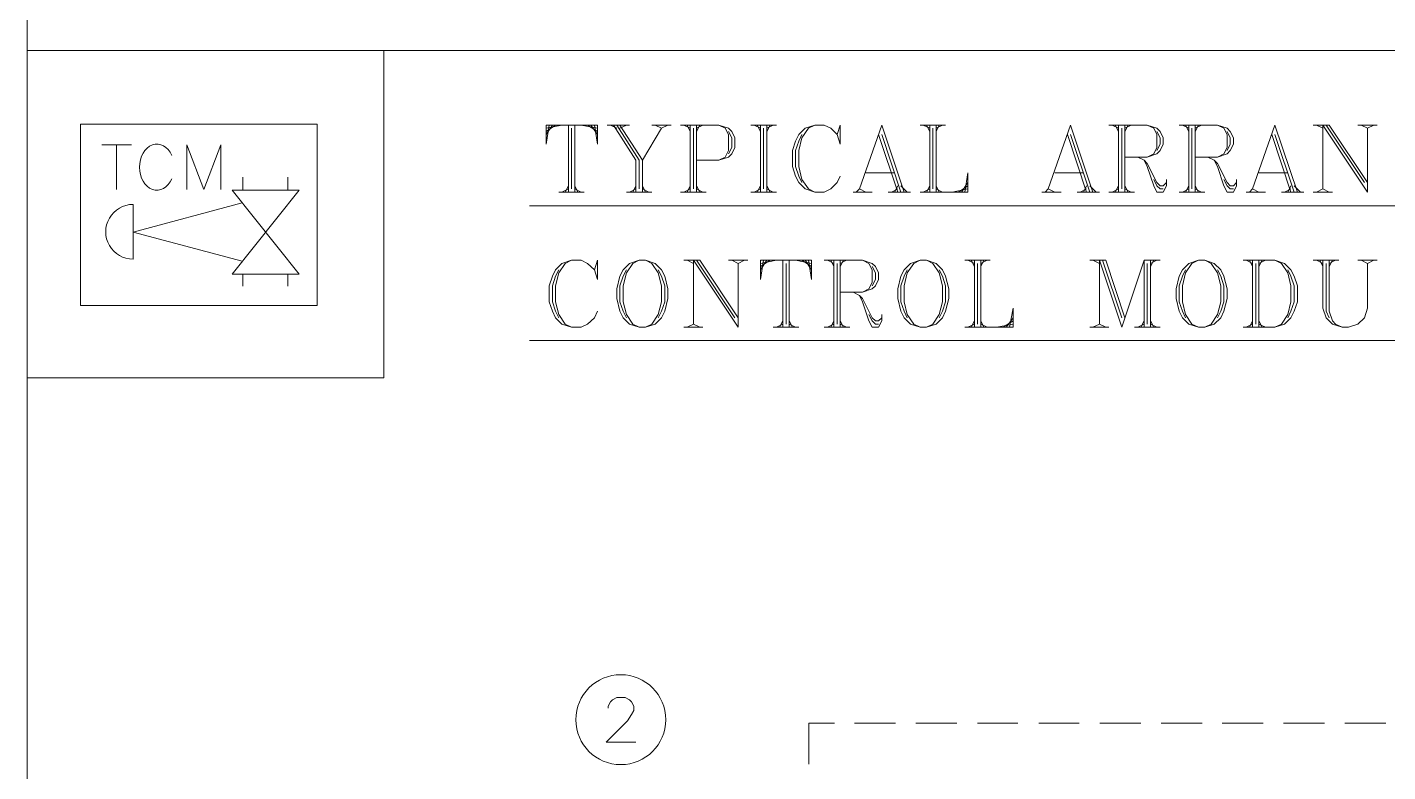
# Model space of a CAD drawing. Header units: inches. Extents: x -25.8 to 20.6, y -10.8 to 19.8.
# Drawn here: x -25.77 to -22.647, y 0.912 to 2.621 of the extents above; entities that cross this region are included whole.
import ezdxf

# ---------------------------------------------------------------- set-up
doc = ezdxf.new("R2010")
doc.units = ezdxf.units.IN
doc.header["$MEASUREMENT"] = 0
doc.layers.add('PDF_0', color=7, linetype='Continuous')
doc.layers.add('PDF_VA', color=7, linetype='Continuous')

msp = doc.modelspace()

# ---------------------------------------------------------------- linework, layer by layer
at = {"layer": 'PDF_0', "lineweight": 0}
for points in [[(-25.77, 6.3506), (-15.7144, 6.3506), (-15.7144, 2.5677), (-25.77, 2.5677)], [(-25.77, 2.5677), (-24.9516, 2.5677), (-24.9516, 1.8164), (-25.77, 1.8164)], [(-25.77, 2.5677), (-15.7083, 2.5677), (-15.7083, -1.2153), (-25.77, -1.2153)], [(-24.3653, 2.0864), (-24.3873, 2.0791), (-24.4019, 2.0644), (-24.4092, 2.0497), (-24.4166, 2.0204), (-24.4166, 1.9984), (-24.4092, 1.9691), (-24.4019, 1.9545), (-24.3873, 1.9398), (-24.3653, 1.9325), (-24.3506, 1.9325), (-24.3286, 1.9398), (-24.314, 1.9545), (-24.3066, 1.9691), (-24.2993, 1.9984), (-24.2993, 2.0204), (-24.3066, 2.0497), (-24.314, 2.0644), (-24.3286, 2.0791), (-24.3506, 2.0864)], [(-23.7203, 2.0864), (-23.7423, 2.0791), (-23.757, 2.0644), (-23.7643, 2.0497), (-23.7716, 2.0204), (-23.7716, 1.9984), (-23.7643, 1.9691), (-23.757, 1.9545), (-23.7423, 1.9398), (-23.7203, 1.9325), (-23.7057, 1.9325), (-23.6837, 1.9398), (-23.669, 1.9545), (-23.6617, 1.9691), (-23.6544, 1.9984), (-23.6544, 2.0204), (-23.6617, 2.0497), (-23.669, 2.0644), (-23.6837, 2.0791), (-23.7057, 2.0864)], [(-23.0815, 2.0864), (-23.1035, 2.0791), (-23.1181, 2.0644), (-23.1255, 2.0497), (-23.1328, 2.0204), (-23.1328, 1.9984), (-23.1255, 1.9691), (-23.1181, 1.9545), (-23.1035, 1.9398), (-23.0815, 1.9325), (-23.0668, 1.9325), (-23.0449, 1.9398), (-23.0302, 1.9545), (-23.0229, 1.9691), (-23.0155, 1.9984), (-23.0155, 2.0204), (-23.0229, 2.0497), (-23.0302, 2.0644), (-23.0449, 2.0791), (-23.0668, 2.0864)]]:
    msp.add_lwpolyline(points, close=True, dxfattribs=at)
for points in [[(-24.4679, 2.3966), (-24.4606, 2.3527), (-24.4606, 2.3966), (-24.579, 2.3966), (-24.579, 2.3527), (-24.5717, 2.3966)], [(-24.5644, 2.3966), (-24.579, 2.3747)], [(-24.557, 2.3966), (-24.579, 2.382)], [(-24.5424, 2.3966), (-24.579, 2.3893)], [(-24.5277, 2.3966), (-24.5277, 2.2427)], [(-24.5204, 2.3893), (-24.5204, 2.2501)], [(-24.5131, 2.3966), (-24.5131, 2.2427)], [(-24.4984, 2.3966), (-24.4606, 2.3893)], [(-24.4838, 2.3966), (-24.4606, 2.382)], [(-24.4764, 2.3966), (-24.4606, 2.3747)], [(-24.4386, 2.3966), (-24.3873, 2.3966)], [(-24.4312, 2.3966), (-24.4166, 2.3893)], [(-24.4239, 2.3966), (-24.3726, 2.316), (-24.3726, 2.2427)], [(-24.4166, 2.3966), (-24.3653, 2.316), (-24.3653, 2.2501)], [(-24.4092, 2.3966), (-24.3579, 2.316), (-24.3579, 2.2427)], [(-24.3946, 2.3966), (-24.4092, 2.3893)], [(-24.314, 2.3893), (-24.3579, 2.316)], [(-24.336, 2.3966), (-24.292, 2.3966)], [(-24.3286, 2.3966), (-24.314, 2.3893), (-24.2993, 2.3966)], [(-24.27, 2.3966), (-24.1821, 2.3966), (-24.1601, 2.3893), (-24.1527, 2.382), (-24.1454, 2.3673), (-24.1454, 2.3453), (-24.1527, 2.3307), (-24.1601, 2.3234), (-24.1821, 2.316), (-24.2334, 2.316)], [(-24.2627, 2.3966), (-24.248, 2.3893)], [(-24.2553, 2.3966), (-24.248, 2.382)], [(-24.248, 2.3966), (-24.248, 2.2427)], [(-24.2407, 2.3893), (-24.2407, 2.2501)], [(-24.2334, 2.3966), (-24.2334, 2.2427)], [(-24.226, 2.3966), (-24.2334, 2.382)], [(-24.2187, 2.3966), (-24.2334, 2.3893)], [(-24.1821, 2.3966), (-24.1674, 2.3893), (-24.1601, 2.3747), (-24.1601, 2.338), (-24.1674, 2.3234), (-24.1821, 2.316)], [(-24.1601, 2.382), (-24.1527, 2.3673), (-24.1527, 2.3453), (-24.1601, 2.3307)], [(-24.1088, 2.3966), (-24.0501, 2.3966)], [(-24.1014, 2.3966), (-24.0868, 2.3893)], [(-24.0941, 2.3966), (-24.0868, 2.382)], [(-24.0868, 2.3966), (-24.0868, 2.2427)], [(-24.0795, 2.3893), (-24.0795, 2.2501)], [(-24.0721, 2.3966), (-24.0721, 2.2427)], [(-24.0648, 2.3966), (-24.0721, 2.382)], [(-24.0575, 2.3966), (-24.0721, 2.3893)], [(-23.9109, 2.3747), (-23.9036, 2.3966), (-23.9036, 2.3527), (-23.9109, 2.3747), (-23.9255, 2.3893), (-23.9402, 2.3966), (-23.9622, 2.3966), (-23.9842, 2.3893), (-23.9988, 2.3747), (-24.0062, 2.36), (-24.0135, 2.338), (-24.0135, 2.3014), (-24.0062, 2.2794), (-23.9988, 2.2647), (-23.9842, 2.2501), (-23.9622, 2.2427), (-23.9402, 2.2427), (-23.9255, 2.2501), (-23.9109, 2.2647), (-23.9036, 2.2794)], [(-23.9915, 2.3747), (-23.9988, 2.36), (-24.0062, 2.338), (-24.0062, 2.3014), (-23.9988, 2.2794), (-23.9915, 2.2647)], [(-23.9622, 2.3966), (-23.9768, 2.3893), (-23.9915, 2.3673), (-23.9988, 2.338), (-23.9988, 2.3014), (-23.9915, 2.2721), (-23.9768, 2.2501), (-23.9622, 2.2427)], [(-23.757, 2.2427), (-23.8083, 2.3966), (-23.8596, 2.2501)], [(-23.8156, 2.3747), (-23.7716, 2.2427)], [(-23.8083, 2.3747), (-23.7643, 2.2427)], [(-23.7203, 2.3966), (-23.6617, 2.3966)], [(-23.713, 2.3966), (-23.6983, 2.3893)], [(-23.7057, 2.3966), (-23.6983, 2.382)], [(-23.6983, 2.3966), (-23.6983, 2.2427)], [(-23.691, 2.3893), (-23.691, 2.2501)], [(-23.6837, 2.3966), (-23.6837, 2.2427)], [(-23.6764, 2.3966), (-23.6837, 2.382)], [(-23.669, 2.3966), (-23.6837, 2.3893)], [(-23.3234, 2.2427), (-23.3747, 2.3966), (-23.426, 2.2501)], [(-23.382, 2.3747), (-23.338, 2.2427)], [(-23.3747, 2.3747), (-23.3307, 2.2427)], [(-23.2867, 2.3966), (-23.1988, 2.3966), (-23.1768, 2.3893), (-23.1694, 2.382), (-23.1621, 2.3673), (-23.1621, 2.3527), (-23.1694, 2.338), (-23.1768, 2.3307), (-23.1988, 2.3234), (-23.2501, 2.3234)], [(-23.2794, 2.3966), (-23.2647, 2.3893)], [(-23.2721, 2.3966), (-23.2647, 2.382)], [(-23.2647, 2.3966), (-23.2647, 2.2427)], [(-23.2574, 2.3893), (-23.2574, 2.2501)], [(-23.2501, 2.3966), (-23.2501, 2.2427)], [(-23.2427, 2.3966), (-23.2501, 2.382)], [(-23.2354, 2.3966), (-23.2501, 2.3893)], [(-23.1988, 2.3966), (-23.1841, 2.3893), (-23.1768, 2.3747), (-23.1768, 2.3453), (-23.1841, 2.3307), (-23.1988, 2.3234)], [(-23.1768, 2.382), (-23.1694, 2.3673), (-23.1694, 2.3527), (-23.1768, 2.338)], [(-23.1255, 2.3966), (-23.0375, 2.3966), (-23.0155, 2.3893), (-23.0082, 2.382), (-23.0009, 2.3673), (-23.0009, 2.3527), (-23.0082, 2.338), (-23.0155, 2.3307), (-23.0375, 2.3234), (-23.0888, 2.3234)], [(-23.1181, 2.3966), (-23.1035, 2.3893)], [(-23.1108, 2.3966), (-23.1035, 2.382)], [(-23.1035, 2.3966), (-23.1035, 2.2427)], [(-23.0962, 2.3893), (-23.0962, 2.2501)], [(-23.0888, 2.3966), (-23.0888, 2.2427)], [(-23.0815, 2.3966), (-23.0888, 2.382)], [(-23.0742, 2.3966), (-23.0888, 2.3893)], [(-23.0375, 2.3966), (-23.0229, 2.3893), (-23.0155, 2.3747), (-23.0155, 2.3453), (-23.0229, 2.3307), (-23.0375, 2.3234)], [(-23.0155, 2.382), (-23.0082, 2.3673), (-23.0082, 2.3527), (-23.0155, 2.338)], [(-22.8543, 2.2427), (-22.9056, 2.3966), (-22.9569, 2.2501)], [(-22.9129, 2.3747), (-22.869, 2.2427)], [(-22.9056, 2.3747), (-22.8616, 2.2427)], [(-22.8177, 2.3966), (-22.781, 2.3966), (-22.6931, 2.2647)], [(-22.8103, 2.3966), (-22.7957, 2.3893)], [(-22.7957, 2.2501), (-22.7957, 2.3966), (-22.6931, 2.2427), (-22.6931, 2.3893)], [(-22.7883, 2.3966), (-22.7004, 2.2647)], [(-22.7151, 2.3966), (-22.6711, 2.3966)], [(-22.7077, 2.3966), (-22.6931, 2.3893), (-22.6784, 2.3966)], [(-23.2207, 2.3234), (-23.2061, 2.316), (-23.1988, 2.3014), (-23.1841, 2.2574), (-23.1768, 2.2427), (-23.1621, 2.2427), (-23.1548, 2.2574), (-23.1548, 2.2721)], [(-23.2061, 2.316), (-23.1988, 2.3087), (-23.1768, 2.2647), (-23.1694, 2.2574), (-23.1621, 2.2574), (-23.1548, 2.2647)], [(-23.0595, 2.3234), (-23.0449, 2.316), (-23.0375, 2.3014), (-23.0229, 2.2574), (-23.0155, 2.2427), (-23.0009, 2.2427), (-22.9936, 2.2574), (-22.9936, 2.2721)], [(-23.0449, 2.316), (-23.0375, 2.3087), (-23.0155, 2.2647), (-23.0082, 2.2574), (-23.0009, 2.2574), (-22.9936, 2.2647)], [(-23.8449, 2.2867), (-23.779, 2.2867)], [(-23.7203, 2.2427), (-23.6104, 2.2427), (-23.6104, 2.2867), (-23.6177, 2.2427)], [(-23.4113, 2.2867), (-23.3453, 2.2867)], [(-22.9423, 2.2867), (-22.8763, 2.2867)], [(-24.5277, 2.2501), (-24.5424, 2.2427)], [(-24.5277, 2.2574), (-24.5351, 2.2427)], [(-24.5131, 2.2574), (-24.5057, 2.2427)], [(-24.5131, 2.2501), (-24.4984, 2.2427)], [(-24.3726, 2.2501), (-24.3873, 2.2427)], [(-24.3726, 2.2574), (-24.3799, 2.2427)], [(-24.3579, 2.2574), (-24.3506, 2.2427)], [(-24.3579, 2.2501), (-24.3433, 2.2427)], [(-24.248, 2.2501), (-24.2627, 2.2427)], [(-24.248, 2.2574), (-24.2553, 2.2427)], [(-24.2334, 2.2574), (-24.226, 2.2427)], [(-24.2334, 2.2501), (-24.2187, 2.2427)], [(-24.0868, 2.2501), (-24.1014, 2.2427)], [(-24.0868, 2.2574), (-24.0941, 2.2427)], [(-24.0721, 2.2574), (-24.0648, 2.2427)], [(-24.0721, 2.2501), (-24.0575, 2.2427)], [(-23.8669, 2.2427), (-23.8596, 2.2501), (-23.8449, 2.2427)], [(-23.7716, 2.2501), (-23.7863, 2.2427)], [(-23.7716, 2.2574), (-23.779, 2.2427)], [(-23.7643, 2.2574), (-23.7497, 2.2427)], [(-23.6983, 2.2501), (-23.713, 2.2427)], [(-23.6983, 2.2574), (-23.7057, 2.2427)], [(-23.6837, 2.2574), (-23.6764, 2.2427)], [(-23.6837, 2.2501), (-23.669, 2.2427)], [(-23.647, 2.2427), (-23.6104, 2.2501)], [(-23.6324, 2.2427), (-23.6104, 2.2574)], [(-23.6251, 2.2427), (-23.6104, 2.2647)], [(-23.4333, 2.2427), (-23.426, 2.2501), (-23.4113, 2.2427)], [(-23.338, 2.2501), (-23.3527, 2.2427)], [(-23.338, 2.2574), (-23.3453, 2.2427)], [(-23.3307, 2.2574), (-23.316, 2.2427)], [(-23.2647, 2.2501), (-23.2794, 2.2427)], [(-23.2647, 2.2574), (-23.2721, 2.2427)], [(-23.2501, 2.2574), (-23.2427, 2.2427)], [(-23.2501, 2.2501), (-23.2354, 2.2427)], [(-23.1841, 2.2721), (-23.1768, 2.2574), (-23.1694, 2.2501), (-23.1621, 2.2501)], [(-23.1035, 2.2501), (-23.1181, 2.2427)], [(-23.1035, 2.2574), (-23.1108, 2.2427)], [(-23.0888, 2.2574), (-23.0815, 2.2427)], [(-23.0888, 2.2501), (-23.0742, 2.2427)], [(-23.0229, 2.2721), (-23.0155, 2.2574), (-23.0082, 2.2501), (-23.0009, 2.2501)], [(-22.9642, 2.2427), (-22.9569, 2.2501), (-22.9423, 2.2427)], [(-22.869, 2.2501), (-22.8836, 2.2427)], [(-22.869, 2.2574), (-22.8763, 2.2427)], [(-22.8616, 2.2574), (-22.847, 2.2427)], [(-22.8103, 2.2427), (-22.7957, 2.2501), (-22.781, 2.2427)], [(-24.5497, 2.2427), (-24.4911, 2.2427)], [(-24.3946, 2.2427), (-24.336, 2.2427)], [(-24.27, 2.2427), (-24.2114, 2.2427)], [(-24.1088, 2.2427), (-24.0501, 2.2427)], [(-23.8742, 2.2427), (-23.8303, 2.2427)], [(-23.7936, 2.2427), (-23.7423, 2.2427)], [(-23.4406, 2.2427), (-23.3966, 2.2427)], [(-23.36, 2.2427), (-23.3087, 2.2427)], [(-23.2867, 2.2427), (-23.2281, 2.2427)], [(-23.1255, 2.2427), (-23.0668, 2.2427)], [(-22.9716, 2.2427), (-22.9276, 2.2427)], [(-22.891, 2.2427), (-22.8396, 2.2427)], [(-22.8177, 2.2427), (-22.7737, 2.2427)], [(-24.6169, 2.211), (-19.3181, 2.211)], [(-24.4679, 2.0644), (-24.4606, 2.0864), (-24.4606, 2.0424), (-24.4679, 2.0644), (-24.4838, 2.0791), (-24.4984, 2.0864), (-24.5204, 2.0864), (-24.5424, 2.0791), (-24.557, 2.0644), (-24.5644, 2.0497), (-24.5717, 2.0278), (-24.5717, 1.9911), (-24.5644, 1.9691), (-24.557, 1.9545), (-24.5424, 1.9398), (-24.5204, 1.9325), (-24.4984, 1.9325), (-24.4838, 1.9398), (-24.4679, 1.9545), (-24.4606, 1.9691)], [(-24.5497, 2.0644), (-24.557, 2.0497), (-24.5644, 2.0278), (-24.5644, 1.9911), (-24.557, 1.9691), (-24.5497, 1.9545)], [(-24.5204, 2.0864), (-24.5351, 2.0791), (-24.5497, 2.0571), (-24.557, 2.0278), (-24.557, 1.9911), (-24.5497, 1.9618), (-24.5351, 1.9398), (-24.5204, 1.9325)], [(-24.3946, 2.0644), (-24.4019, 2.0497), (-24.4092, 2.0278), (-24.4092, 1.9911), (-24.4019, 1.9691), (-24.3946, 1.9545)], [(-24.3653, 2.0864), (-24.3799, 2.0791), (-24.3946, 2.0571), (-24.4019, 2.0278), (-24.4019, 1.9911), (-24.3946, 1.9618), (-24.3799, 1.9398), (-24.3653, 1.9325)], [(-24.3506, 1.9325), (-24.336, 1.9398), (-24.3213, 1.9618), (-24.314, 1.9911), (-24.314, 2.0278), (-24.3213, 2.0571), (-24.336, 2.0791), (-24.3506, 2.0864)], [(-24.3213, 1.9545), (-24.314, 1.9691), (-24.3066, 1.9911), (-24.3066, 2.0278), (-24.314, 2.0497), (-24.3213, 2.0644)], [(-24.2627, 2.0864), (-24.226, 2.0864), (-24.1381, 1.9545)], [(-24.2553, 2.0864), (-24.2407, 2.0791)], [(-24.2407, 1.9398), (-24.2407, 2.0864), (-24.1381, 1.9325), (-24.1381, 2.0791)], [(-24.2334, 2.0864), (-24.1454, 1.9545)], [(-24.1601, 2.0864), (-24.1161, 2.0864)], [(-24.1527, 2.0864), (-24.1381, 2.0791), (-24.1234, 2.0864)], [(-23.9768, 2.0864), (-23.9695, 2.0424), (-23.9695, 2.0864), (-24.0868, 2.0864), (-24.0868, 2.0424), (-24.0795, 2.0864)], [(-24.0721, 2.0864), (-24.0868, 2.0644)], [(-24.0648, 2.0864), (-24.0868, 2.0717)], [(-24.0501, 2.0864), (-24.0868, 2.0791)], [(-24.0355, 2.0864), (-24.0355, 1.9325)], [(-24.0281, 2.0791), (-24.0281, 1.9398)], [(-24.0208, 2.0864), (-24.0208, 1.9325)], [(-24.0062, 2.0864), (-23.9695, 2.0791)], [(-23.9915, 2.0864), (-23.9695, 2.0717)], [(-23.9842, 2.0864), (-23.9695, 2.0644)], [(-23.9402, 2.0864), (-23.8523, 2.0864), (-23.8303, 2.0791), (-23.8229, 2.0717), (-23.8156, 2.0571), (-23.8156, 2.0424), (-23.8229, 2.0278), (-23.8303, 2.0204), (-23.8523, 2.0131), (-23.9036, 2.0131)], [(-23.9329, 2.0864), (-23.9182, 2.0791)], [(-23.9255, 2.0864), (-23.9182, 2.0717)], [(-23.9182, 2.0864), (-23.9182, 1.9325)], [(-23.9109, 2.0791), (-23.9109, 1.9398)], [(-23.9036, 2.0864), (-23.9036, 1.9325)], [(-23.8962, 2.0864), (-23.9036, 2.0717)], [(-23.8889, 2.0864), (-23.9036, 2.0791)], [(-23.8523, 2.0864), (-23.8376, 2.0791), (-23.8303, 2.0644), (-23.8303, 2.0351), (-23.8376, 2.0204), (-23.8523, 2.0131)], [(-23.8303, 2.0717), (-23.8229, 2.0571), (-23.8229, 2.0424), (-23.8303, 2.0278)], [(-23.7497, 2.0644), (-23.757, 2.0497), (-23.7643, 2.0278), (-23.7643, 1.9911), (-23.757, 1.9691), (-23.7497, 1.9545)], [(-23.7203, 2.0864), (-23.735, 2.0791), (-23.7497, 2.0571), (-23.757, 2.0278), (-23.757, 1.9911), (-23.7497, 1.9618), (-23.735, 1.9398), (-23.7203, 1.9325)], [(-23.7057, 1.9325), (-23.691, 1.9398), (-23.6764, 1.9618), (-23.669, 1.9911), (-23.669, 2.0278), (-23.6764, 2.0571), (-23.691, 2.0791), (-23.7057, 2.0864)], [(-23.6764, 1.9545), (-23.669, 1.9691), (-23.6617, 1.9911), (-23.6617, 2.0278), (-23.669, 2.0497), (-23.6764, 2.0644)], [(-23.6177, 2.0864), (-23.5591, 2.0864)], [(-23.6104, 2.0864), (-23.5957, 2.0791)], [(-23.6031, 2.0864), (-23.5957, 2.0717)], [(-23.5957, 2.0864), (-23.5957, 1.9325)], [(-23.5884, 2.0791), (-23.5884, 1.9398)], [(-23.5811, 2.0864), (-23.5811, 1.9325)], [(-23.5738, 2.0864), (-23.5811, 2.0717)], [(-23.5664, 2.0864), (-23.5811, 2.0791)], [(-23.3307, 2.0864), (-23.294, 2.0864), (-23.2501, 1.9545)], [(-23.3234, 2.0864), (-23.3087, 2.0791)], [(-23.3087, 1.9398), (-23.3087, 2.0864), (-23.2574, 1.9325), (-23.2061, 2.0864), (-23.2061, 1.9325)], [(-23.3014, 2.0864), (-23.2574, 1.9545)], [(-23.2061, 2.0864), (-23.1694, 2.0864)], [(-23.1988, 2.0791), (-23.1988, 1.9398)], [(-23.1914, 2.0864), (-23.1914, 1.9325)], [(-23.1841, 2.0864), (-23.1914, 2.0717)], [(-23.1768, 2.0864), (-23.1914, 2.0791)], [(-23.1108, 2.0644), (-23.1181, 2.0497), (-23.1255, 2.0278), (-23.1255, 1.9911), (-23.1181, 1.9691), (-23.1108, 1.9545)], [(-23.0815, 2.0864), (-23.0962, 2.0791), (-23.1108, 2.0571), (-23.1181, 2.0278), (-23.1181, 1.9911), (-23.1108, 1.9618), (-23.0962, 1.9398), (-23.0815, 1.9325)], [(-23.0668, 1.9325), (-23.0522, 1.9398), (-23.0375, 1.9618), (-23.0302, 1.9911), (-23.0302, 2.0278), (-23.0375, 2.0571), (-23.0522, 2.0791), (-23.0668, 2.0864)], [(-23.0375, 1.9545), (-23.0302, 1.9691), (-23.0229, 1.9911), (-23.0229, 2.0278), (-23.0302, 2.0497), (-23.0375, 2.0644)], [(-22.9789, 2.0864), (-22.9056, 2.0864), (-22.8836, 2.0791), (-22.869, 2.0644), (-22.8616, 2.0497), (-22.8543, 2.0278), (-22.8543, 1.9911), (-22.8616, 1.9691), (-22.869, 1.9545), (-22.8836, 1.9398), (-22.9056, 1.9325), (-22.9789, 1.9325)], [(-22.9716, 2.0864), (-22.9569, 2.0791)], [(-22.9642, 2.0864), (-22.9569, 2.0717)], [(-22.9569, 2.0864), (-22.9569, 1.9325)], [(-22.9496, 2.0791), (-22.9496, 1.9398)], [(-22.9423, 2.0864), (-22.9423, 1.9325)], [(-22.9349, 2.0864), (-22.9423, 2.0717)], [(-22.9276, 2.0864), (-22.9423, 2.0791)], [(-22.9056, 2.0864), (-22.891, 2.0791), (-22.8763, 2.0571), (-22.869, 2.0278), (-22.869, 1.9911), (-22.8763, 1.9618), (-22.891, 1.9398), (-22.9056, 1.9325)], [(-22.8763, 2.0644), (-22.869, 2.0497), (-22.8616, 2.0278), (-22.8616, 1.9911), (-22.869, 1.9691), (-22.8763, 1.9545)], [(-22.8177, 2.0864), (-22.759, 2.0864)], [(-22.8103, 2.0864), (-22.7957, 2.0791)], [(-22.803, 2.0864), (-22.7957, 2.0717)], [(-22.7957, 2.0864), (-22.7957, 1.9765), (-22.7883, 1.9545), (-22.7737, 1.9398), (-22.7517, 1.9325), (-22.737, 1.9325), (-22.7151, 1.9398), (-22.7004, 1.9545), (-22.6931, 1.9765), (-22.6931, 2.0791)], [(-22.7883, 2.0791), (-22.7883, 1.9691), (-22.781, 1.9545)], [(-22.781, 2.0864), (-22.781, 1.9691), (-22.7737, 1.9471), (-22.7664, 1.9398), (-22.7517, 1.9325)], [(-22.7737, 2.0864), (-22.781, 2.0717)], [(-22.7664, 2.0864), (-22.781, 2.0791)], [(-22.7151, 2.0864), (-22.6711, 2.0864)], [(-22.7077, 2.0864), (-22.6931, 2.0791), (-22.6784, 2.0864)], [(-23.8742, 2.0131), (-23.8596, 2.0058), (-23.8523, 1.9911), (-23.8376, 1.9471), (-23.8303, 1.9325), (-23.8156, 1.9325), (-23.8083, 1.9471), (-23.8083, 1.9618)], [(-23.8596, 2.0058), (-23.8523, 1.9984), (-23.8303, 1.9545), (-23.8229, 1.9471), (-23.8156, 1.9471), (-23.8083, 1.9545)], [(-23.6177, 1.9325), (-23.5066, 1.9325), (-23.5066, 1.9765), (-23.5151, 1.9325)], [(-24.2553, 1.9325), (-24.2407, 1.9398), (-24.226, 1.9325)], [(-24.0355, 1.9398), (-24.0501, 1.9325)], [(-24.0355, 1.9471), (-24.0428, 1.9325)], [(-24.0208, 1.9471), (-24.0135, 1.9325)], [(-24.0208, 1.9398), (-24.0062, 1.9325)], [(-23.9182, 1.9398), (-23.9329, 1.9325)], [(-23.9182, 1.9471), (-23.9255, 1.9325)], [(-23.9036, 1.9471), (-23.8962, 1.9325)], [(-23.9036, 1.9398), (-23.8889, 1.9325)], [(-23.8376, 1.9618), (-23.8303, 1.9471), (-23.8229, 1.9398), (-23.8156, 1.9398)], [(-23.5957, 1.9398), (-23.6104, 1.9325)], [(-23.5957, 1.9471), (-23.6031, 1.9325)], [(-23.5811, 1.9471), (-23.5738, 1.9325)], [(-23.5811, 1.9398), (-23.5664, 1.9325)], [(-23.5444, 1.9325), (-23.5066, 1.9398)], [(-23.5298, 1.9325), (-23.5066, 1.9471)], [(-23.5225, 1.9325), (-23.5066, 1.9545)], [(-23.3234, 1.9325), (-23.3087, 1.9398), (-23.294, 1.9325)], [(-23.2061, 1.9398), (-23.2207, 1.9325)], [(-23.2061, 1.9471), (-23.2134, 1.9325)], [(-23.1914, 1.9471), (-23.1841, 1.9325)], [(-23.1914, 1.9398), (-23.1768, 1.9325)], [(-22.9569, 1.9398), (-22.9716, 1.9325)], [(-22.9569, 1.9471), (-22.9642, 1.9325)], [(-22.9423, 1.9471), (-22.9349, 1.9325)], [(-22.9423, 1.9398), (-22.9276, 1.9325)], [(-24.2627, 1.9325), (-24.2187, 1.9325)], [(-24.0575, 1.9325), (-23.9988, 1.9325)], [(-23.9402, 1.9325), (-23.8816, 1.9325)], [(-23.3307, 1.9325), (-23.2867, 1.9325)], [(-23.2281, 1.9325), (-23.1694, 1.9325)], [(-24.6169, 1.902), (-21.5412, 1.902)], [(-24.4361, 1.0579), (-24.4361, 1.0628), (-24.4312, 1.0726), (-24.4264, 1.0775), (-24.4166, 1.0823), (-24.397, 1.0823), (-24.3873, 1.0775), (-24.3824, 1.0726), (-24.3775, 1.0628), (-24.3775, 1.053), (-24.3824, 1.0432), (-24.3921, 1.0286), (-24.441, 0.9797), (-24.3726, 0.9797)], [(-23.917, 1.0237), (-23.9756, 1.0237), (-23.9756, 0.9297)], [(-23.7765, 1.0237), (-23.8706, 1.0237)], [(-23.6361, 1.0237), (-23.7301, 1.0237)], [(-23.4956, 1.0237), (-23.5884, 1.0237)], [(-23.3551, 1.0237), (-23.4479, 1.0237)], [(-23.2134, 1.0237), (-23.3075, 1.0237)], [(-23.073, 1.0237), (-23.167, 1.0237)], [(-22.9325, 1.0237), (-23.0265, 1.0237)], [(-22.792, 1.0237), (-22.8861, 1.0237)], [(-22.6515, 1.0237), (-22.7456, 1.0237)]]:
    msp.add_lwpolyline(points, dxfattribs=at)
msp.add_circle((-24.4074, 1.0316), 0.1032, dxfattribs=at)
at = {"layer": 'PDF_VA', "lineweight": 0}
msp.add_lwpolyline([(-25.6478, 2.3991), (-25.1043, 2.3991), (-25.1043, 1.9826), (-25.6478, 1.9826)], close=True, dxfattribs=at)
for points in [[(-25.599, 2.3515), (-25.5306, 2.3515)], [(-25.5648, 2.3515), (-25.5648, 2.2489)], [(-25.4035, 2.2489), (-25.4035, 2.3515), (-25.3644, 2.2489), (-25.3254, 2.3515), (-25.3254, 2.2489)]]:
    msp.add_lwpolyline(points, dxfattribs=at)
at = {"layer": 'PDF_VA', "color": 5, "lineweight": 0}
for points in [[(-25.2753, 2.2476), (-25.2753, 2.2769)], [(-25.1715, 2.2476), (-25.1715, 2.2769)], [(-25.2765, 2.084), (-25.5269, 2.1511), (-25.2765, 2.2183)], [(-25.2753, 2.0546), (-25.2753, 2.0265)], [(-25.1715, 2.0546), (-25.1715, 2.0265)]]:
    msp.add_lwpolyline(points, dxfattribs=at)
msp.add_lwpolyline([(-25.2997, 2.0546), (-25.1458, 2.0546), (-25.2997, 2.2476), (-25.1458, 2.2476)], close=True, dxfattribs=at)
msp.add_lwpolyline([(-25.5269, 2.0888), (-25.5269, 2.2146, 1.000011)], format="xyb", close=True, dxfattribs=at)
at = {"layer": 'PDF_VA', "lineweight": 0}
msp.add_ellipse((-25.4722, 2.3001), major_axis=(0.0001, 0.0529), ratio=0.755298, start_param=5.248241, end_param=10.466008, dxfattribs=at)

doc.saveas('drawing.dxf')
